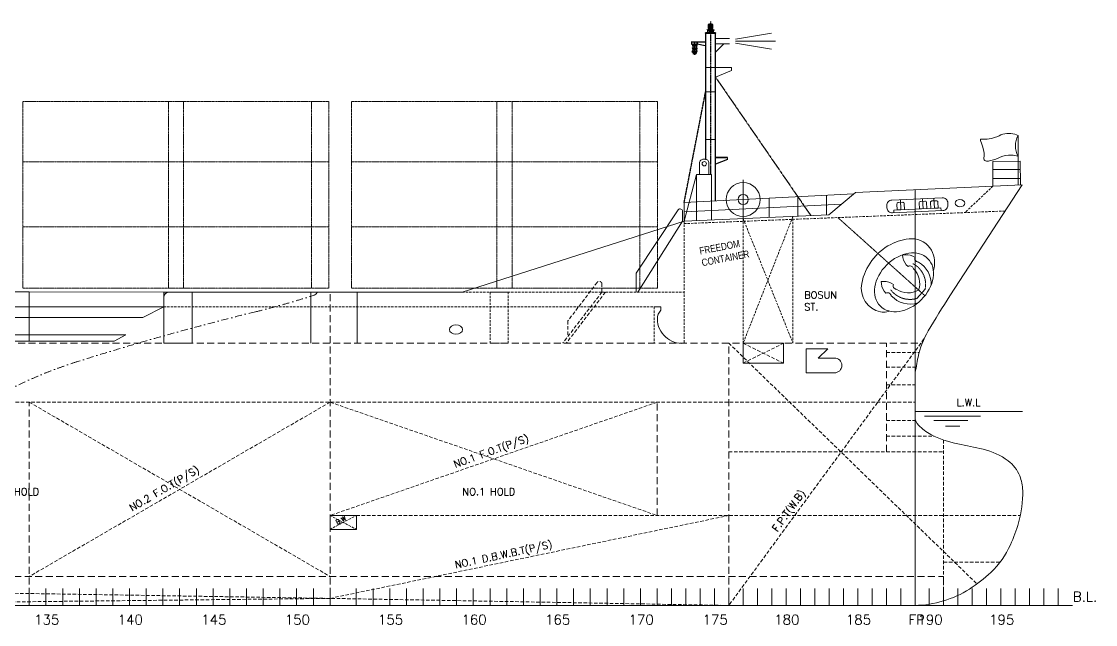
# Model space of a CAD drawing. Header units: inches. Extents: x -1413543 to -1222802, y -662286 to -549720.
# Drawn here: x -1282236 to -1223795, y -603970 to -571135 of the extents above; entities that cross this region are included whole.
import ezdxf

# ---------------------------------------------------------------- set-up
doc = ezdxf.new("R2010")
doc.units = ezdxf.units.IN
doc.header["$MEASUREMENT"] = 0
for name, pattern in [('CENTER', [2, 1.25, -0.25, 0.25, -0.25]), ('CENTER2', [1.125, 0.75, -0.125, 0.125, -0.125]), ('DASHDOTX2', [50.8, 25.4, -12.7, 0, -12.7]), ('HIDDEN', [0.375, 0.25, -0.125]), ('HIDDENX2', [19.05, 12.7, -6.35]), ('PHANTOM', [2.5, 1.25, -0.25, 0.25, -0.25, 0.25, -0.25])]:
    doc.linetypes.add(name, pattern=pattern)
doc.layers.get('0').update_dxf_attribs({"color": 1, "lineweight": 20})
for name, color, linetype, lineweight in [('DIM', 1, 'Continuous', 20), ('Girder Continunous', 3, 'Continuous', 35), ('Mast', 7, 'Continuous', 30), ('Pillar', 30, 'Continuous', 20)]:
    doc.layers.add(name, color=color, linetype=linetype, lineweight=lineweight)
doc.layers.add('Equipments', color=6, linetype='Continuous')
doc.styles.add('RS', font='romans.shx', dxfattribs={"width": 0.9})
doc.styles.get("Standard").update_dxf_attribs({"font": 'arial.ttf'})
doc.dimstyles.new('BASE SCALE 50', dxfattribs={"dimscale": 50, "dimtxt": 2, "dimasz": 2, "dimexe": 0.5, "dimexo": 0.5, "dimgap": 0.69, "dimtad": 1, "dimdec": 0, "dimrnd": 1, "dimzin": 4, "dimdsep": 46, "dimtxsty": 'RS', "dimcen": 0, "dimclrd": 1, "dimclre": 1, "dimclrt": 7, "dimadec": 0, "dimazin": 0, "dimtfac": 0.09, "dimtdec": 0, "dimtmove": 0, "dimatfit": 3, "dimfxl": 0, "dimtolj": 2, "dimarcsym": 0})

# ---------------------------------------------------------------- blocks, each defined once
blk = doc.blocks.new('vsd')
at = {"layer": 'Mast', "color": 0, "ltscale": 10}
for p, q in [((253293, 59278, 898), (253440, 59278, 898)), ((253293, 59149, 898), (253293, 59278, 898)), ((253442, 59278, 898), (253295, 59278, 898)), ((253295, 59278, 898), (253295, 59149, 898)), ((253308, 59299, 898), (253302, 59291, 898)), ((253327, 59306, 898), (253318, 59299, 898)), ((253327, 59306, 898), (253407, 59306, 898)), ((253368, 59090, 898), (253368, 59321, 898)), ((253407, 59306, 898), (253416, 59299, 898)), ((253429, 59299, 898), (253435, 59291, 898)), ((253440, 59278, 898), (253440, 59149, 898)), ((253442, 59149, 898), (253442, 59278, 898)), ((253280, 59103, 898), (253280, 59119, 898)), ((253280, 59119, 898), (253455, 59119, 898)), ((253455, 59103, 898), (253280, 59103, 898)), ((253440, 59149, 898), (253284, 59149, 898)), ((253284, 59149, 898), (253451, 59149, 898)), ((253284, 59149, 898), (253284, 59143, 898)), ((253284, 59143, 898), (253310, 59143, 898)), ((253442, 59262, 898), (253292, 59262, 898)), ((253442, 59256, 898), (253292, 59256, 898)), ((253442, 59251, 898), (253292, 59251, 898)), ((253442, 59237, 898), (253292, 59237, 898)), ((253442, 59226, 898), (253292, 59226, 898)), ((253442, 59216, 898), (253292, 59216, 898)), ((253442, 59208, 898), (253292, 59208, 898)), ((253442, 59200, 898), (253292, 59200, 898)), ((253442, 59197, 898), (253292, 59197, 898)), ((253442, 59175, 898), (253292, 59175, 898)), ((253442, 59170, 898), (253292, 59170, 898)), ((253442, 59162, 898), (253292, 59162, 898)), ((253310, 59143, 898), (253310, 59119, 898)), ((253354, 59100, 898), (253379, 59100, 898)), ((253379, 59100, 898), (253381, 59100, 898)), ((253451, 59143, 898), (253426, 59143, 898)), ((253426, 59143, 898), (253426, 59119, 898)), ((253426, 59119, 898), (253455, 59119, 898)), ((253451, 59149, 898), (253451, 59143, 898)), ((253455, 59119, 898), (253455, 59103, 898))]:
    blk.add_line(p, q, dxfattribs=at)
at = {"layer": 'Mast', "color": 0, "ltscale": 10, "elevation": 898}
for points in [[(253458, 59281), (253276, 59281), (253276, 59292), (253458, 59292)], [(253287, 59281), (253300, 59281), (253300, 59278), (253287, 59278)], [(253292, 59264), (253442, 59264), (253442, 59261), (253292, 59261)], [(253308, 59299), (253428, 59299), (253428, 59292), (253308, 59292)], [(253360, 59281), (253374, 59281), (253374, 59278), (253360, 59278)], [(253434, 59281), (253447, 59281), (253447, 59278), (253434, 59278)], [(253280, 59103), (253305, 59103), (253305, 59100), (253280, 59100)], [(253292, 59258), (253442, 59258), (253442, 59254), (253292, 59254)], [(253292, 59253), (253442, 59253), (253442, 59250), (253292, 59250)], [(253292, 59239), (253442, 59239), (253442, 59235), (253292, 59235)], [(253292, 59227), (253442, 59227), (253442, 59224), (253292, 59224)], [(253292, 59218), (253442, 59218), (253442, 59215), (253292, 59215)], [(253292, 59210), (253442, 59210), (253442, 59207), (253292, 59207)], [(253292, 59202), (253442, 59202), (253442, 59199), (253292, 59199)], [(253292, 59199), (253442, 59199), (253442, 59196), (253292, 59196)], [(253292, 59176), (253442, 59176), (253442, 59173), (253292, 59173)], [(253292, 59172), (253442, 59172), (253442, 59169), (253292, 59169)], [(253292, 59164), (253442, 59164), (253442, 59161), (253292, 59161)], [(253431, 59103), (253455, 59103), (253455, 59100), (253431, 59100)]]:
    blk.add_lwpolyline(points, close=True, dxfattribs=at)
blk = doc.blocks.new('frame23')
at = {"color": 0, "ltscale": 10}
for points in [[(436291, -60802), (436291, -60098)], [(436991, -60802), (436991, -60098)], [(437691, -60802), (437691, -60098)], [(438391, -60802), (438391, -60098)], [(439091, -60802), (439091, -60098)], [(439791, -60802), (439791, -60098)], [(440491, -60802), (440491, -60098)], [(441191, -60802), (441191, -60098)], [(441891, -60802), (441891, -60098)], [(442591, -60802), (442591, -60098)], [(443291, -60802), (443291, -60098)], [(443991, -60802), (443991, -60098)], [(444691, -60802), (444691, -60098)], [(445391, -60802), (445391, -60098)], [(446091, -60802), (446091, -60098)], [(446791, -60802), (446791, -60098)], [(447491, -60802), (447491, -60098)], [(448191, -60802), (448191, -60098)], [(448891, -60802), (448891, -60098)], [(449991, -60802), (449991, -60098)], [(450691, -60802), (450691, -60098)], [(451391, -60802), (451391, -60098)], [(452091, -60802), (452091, -60098)], [(452791, -60802), (452791, -60098)], [(453491, -60802), (453491, -60098)], [(454191, -60802), (454191, -60098)], [(454891, -60802), (454891, -60098)], [(455591, -60802), (455591, -60098)], [(456291, -60802), (456291, -60098)], [(456991, -60802), (456991, -60098)], [(457691, -60802), (457691, -60098)], [(458391, -60802), (458391, -60098)], [(459091, -60802), (459091, -60098)], [(459791, -60802), (459791, -60098)], [(460491, -60802), (460491, -60098)], [(461191, -60802), (461191, -60098)], [(461891, -60802), (461891, -60098)], [(462591, -60802), (462591, -60098)], [(463191, -60802), (463191, -60098)], [(463791, -60802), (463791, -60098)], [(464391, -60802), (464391, -60098)], [(464991, -60802), (464991, -60098)], [(465591, -60802), (465591, -60098)], [(466191, -60802), (466191, -60098)], [(466791, -60802), (466791, -60098)], [(467391, -60802), (467391, -60098)], [(467991, -60802), (467991, -60098)], [(468591, -60802), (468591, -60098)], [(469191, -60802), (469191, -60098)], [(469791, -60802), (469791, -60098)], [(470391, -60802), (470391, -60098)], [(470991, -60802), (470991, -60098)], [(471591, -60802), (471591, -60098)], [(472191, -60802), (472191, -60098)], [(472791, -60802), (472791, -60098)], [(473391, -60802), (473391, -60098)], [(473991, -60802), (473991, -60098)], [(474591, -60802), (474591, -60098)], [(475191, -60802), (475191, -60098)], [(475791, -60802), (475791, -60098)], [(476391, -60802), (476391, -60098)], [(476991, -60802), (476991, -60098)], [(477591, -60802), (477591, -60098)], [(478191, -60802), (478191, -60098)], [(478791, -60802), (478791, -60098)], [(479391, -60802), (479391, -60098)]]:
    blk.add_lwpolyline(points, dxfattribs=at)
at = {"color": 0}
blk.add_lwpolyline([(334889, -60802), (479991, -60802)], dxfattribs=at)
at = {"color": 0, "ltscale": 10, "char_height": 409.8, "attachment_point": 1}
for s, width, heights, insert in [('\\pt819.59;{\\Fromans|c0;B.L.}', 1015.64, [410], (480003, -60226)), ('\\pt819.59;{\\Fromans|c0;135}', 762.37, [0], (436496, -61192)), ('\\pt819.59;{\\Fromans|c0;140}', 762.37, [0], (439996, -61192)), ('\\pt819.59;{\\Fromans|c0;145}', 762.37, [0], (443496, -61192)), ('\\pt819.59;{\\Fromans|c0;150}', 762.37, [0], (446996, -61192)), ('\\pt819.59;{\\Fromans|c0;155}', 762.37, [0], (450896, -61192)), ('\\pt819.59;{\\Fromans|c0;160}', 762.37, [0], (454396, -61192)), ('\\pt819.59;{\\Fromans|c0;165}', 762.37, [0], (457896, -61192)), ('\\pt819.59;{\\Fromans|c0;170}', 762.37, [0], (461396, -61192)), ('\\pt819.59;{\\Fromans|c0;175}', 762.37, [0], (464496, -61192)), ('\\pt819.59;{\\Fromans|c0;180}', 762.37, [0], (467496, -61192)), ('\\pt819.59;{\\Fromans|c0;185}', 1068.52, [0], (470496, -61192)), ('\\pt819.59;{\\Fromans|c0;FP}', 706.61, [0], (473121, -61192)), ('\\pt819.59;{\\Fromans|c0;190}', 1068.52, [0], (473496, -61192)), ('\\pt819.59;{\\Fromans|c0;195}', 1068.52, [0], (476496, -61192))]:
    blk.add_mtext_dynamic_manual_height_columns(s, width=width, gutter_width=12.5, heights=heights, dxfattribs=dict(at, insert=insert))

msp = doc.modelspace()

# ---------------------------------------------------------------- linework, layer by layer
at = {"color": 0, "ltscale": 30}
for points, elevation in [([(-1244475, -572054), (-1243705, -572054)], 4219), ([(-1244475, -572345), (-1243705, -572345)], 4219), ([(-1244475, -572808), (-1244019, -572345)], 3167), ([(-1244991, -573639), (-1243607, -573639), (-1243607, -573813), (-1244475, -574162)], 1997), ([(-1245013, -577563), (-1244475, -577563)], -3481), ([(-1243827, -578650), (-1243827, -578545)], -3946)]:
    msp.add_lwpolyline(points, dxfattribs=dict(at, elevation=elevation))
for points in [[(-1243390, -572107), (-1241424, -571781)], [(-1243390, -572211), (-1241216, -572211)], [(-1243390, -572315), (-1241424, -572641)], [(-1245013, -574973), (-1244475, -574973)], [(-1227885, -580026), (-1227891, -578745), (-1229381, -578752), (-1229374, -580097)], [(-1246178, -582008), (-1245499, -579465)], [(-1245499, -581978), (-1245499, -579465), (-1244682, -579465), (-1244682, -581942)], [(-1229379, -579197), (-1227889, -579197)], [(-1229379, -579679), (-1227886, -579679)], [(-1242970, -581867), (-1242970, -579766)], [(-1233617, -602931), (-1233617, -580298)], [(-1246178, -582008), (-1246178, -580990), (-1236939, -580525)], [(-1241546, -581804), (-1241546, -580757)], [(-1240000, -581736), (-1240000, -580679)], [(-1238425, -581667), (-1238425, -580600)], [(-1234386, -581390), (-1234414, -580832)], [(-1233177, -581334), (-1233205, -580776)], [(-1232559, -581305), (-1232587, -580752)], [(-1246178, -581499), (-1237606, -581082)], [(-1234763, -581548), (-1234768, -581408), (-1233617, -581350), (-1232205, -581290), (-1232197, -581430)], [(-1372179, -585843), (-1258257, -585874)], [(-1281817, -588544), (-1281816, -585863), (-1284950, -585862), (-1284950, -586092), (-1284728, -586373), (-1284728, -588544)], [(-1266486, -585872), (-1266486, -588655)], [(-1263966, -585873), (-1263966, -588655)], [(-1233518, -586215), (-1233061, -585717)], [(-1373520, -586678), (-1274494, -586679)], [(-1370313, -588544), (-1371321, -588195), (-1276552, -588195), (-1277197, -588544), (-1370313, -588544)], [(-1233617, -592370), (-1227764, -592370)], [(-1233105, -592625), (-1230047, -592625)], [(-1232601, -592853), (-1230739, -592853)], [(-1231963, -593173), (-1231182, -593173)]]:
    msp.add_lwpolyline(points, dxfattribs=at)
at = {"color": 0, "linetype": 'CENTER', "ltscale": 10}
for points in [[(-1265508, -585657), (-1265508, -575488), (-1282161, -575488), (-1282161, -585657)], [(-1247627, -585657), (-1247627, -575488), (-1264281, -575488), (-1264281, -585657)]]:
    msp.add_lwpolyline(points, close=True, dxfattribs=at)
for points in [[(-1274243, -585657), (-1274243, -575488)], [(-1273426, -585657), (-1273426, -575488)], [(-1266464, -585657), (-1266464, -575488)], [(-1256363, -585657), (-1256363, -575488)], [(-1255545, -585657), (-1255545, -575488)], [(-1248583, -585657), (-1248583, -575488)], [(-1282161, -578778), (-1265508, -578778)], [(-1264281, -578778), (-1247627, -578778)], [(-1233068, -586075), (-1237814, -581813)], [(-1282161, -582316), (-1265508, -582316)], [(-1264281, -582316), (-1247627, -582316)]]:
    msp.add_lwpolyline(points, dxfattribs=at)
at = {"color": 0, "ltscale": 30}
for points in [[(-1228002, -580026), (-1228002, -577336), (-1228193, -577280, 0.189783), (-1229039, -577354, -0.079654), (-1229587, -577525, -0.060981), (-1230027, -577536), (-1230027, -577536, 0.297224), (-1230047, -577551, 0.18003), (-1230042, -577669, -0.031313), (-1229901, -578075, -0.112625), (-1229877, -578583, 0.401229), (-1229781, -578728, 0.111518), (-1229561, -578728, 0.057684), (-1228992, -578528, -0.134239), (-1228374, -578412, -0.056801), (-1228002, -578486, -0.056801)], [(-1258257, -585874), (-1246178, -582008), (-1238298, -581661), (-1236850, -580452), (-1227781, -580021), (-1231714, -586072, 0.010628), (-1232902, -587987, 0.082472), (-1233451, -589405, 0.016764), (-1233617, -590364), (-1233617, -592654, 0.197986), (-1233425, -593118, 0.074073), (-1232759, -593616, 0.077283), (-1231284, -594136, -0.011336), (-1229913, -594424, -0.102839), (-1228549, -595058, -0.139936), (-1227921, -595878, -0.086245), (-1227758, -596675, -0.07972), (-1227985, -598432, -0.032209), (-1228422, -599624, -0.10025), (-1229488, -601129, -0.047003), (-1230655, -602036, -0.137496), (-1233617, -602931), (-1394703, -602931)], [(-1248699, -585874), (-1246269, -582008), (-1246269, -581470, 0.705146), (-1246500, -581388), (-1248788, -584847), (-1248788, -585874)], [(-1235004, -586904), (-1235149, -586942, -0.117245), (-1235494, -586949, -0.408054), (-1236515, -585399, -0.22677), (-1234937, -583270, -0.114416), (-1233795, -582968, -0.286363), (-1232723, -583592, -0.198207), (-1232618, -584693, -0.198207)], [(-1233691, -584596, 0.105192), (-1233790, -584476, 0.302486), (-1233964, -584462), (-1233998, -584481, -0.179588), (-1234271, -583993), (-1234292, -583860), (-1234158, -583846, -0.178605), (-1233616, -583983), (-1233624, -584014, 0.302486), (-1233563, -584178, 0.105192), (-1233422, -584241)], [(-1233422, -584241, -0.279276), (-1232742, -585499, -0.279276)], [(-1233691, -584596, -0.280739), (-1233420, -585758, -3.046497)], [(-1234613, -585731, -0.105192), (-1234751, -585659, -0.302486), (-1234800, -585492), (-1234788, -585454, 0.179588), (-1235322, -585287), (-1235456, -585294), (-1235443, -585427, 0.178605), (-1235198, -585930), (-1235169, -585916, -0.302486), (-1234996, -585942, -0.105192), (-1234906, -586067)], [(-1370847, -587253), (-1275630, -587253), (-1274494, -586679), (-1274493, -586158, -0.393216), (-1274194, -585870), (-1258257, -585874)], [(-1234906, -586067, 0.29511), (-1233457, -586452, 3.046497)], [(-1234613, -585731, 0.280739), (-1233420, -585758, 3.046497)], [(-1247806, -586679), (-1247446, -586679), (-1247446, -586848, 0.188405), (-1247636, -587339, 0.435128), (-1246178, -588655, 2.292613)], [(-1239543, -590270), (-1239543, -588957), (-1238353, -588957), (-1238878, -589460), (-1238002, -589460, -1), (-1238002, -590270), (-1239543, -590270)]]:
    msp.add_lwpolyline(points, format="xyb", dxfattribs=at)
for points in [[(-1245339, -579465), (-1245339, -578849, -0.414214), (-1245118, -578628), (-1245053, -578628, -0.414214), (-1244832, -578849), (-1244832, -579465)], [(-1234877, -580858), (-1232132, -580736, -0.414214), (-1231832, -581010), (-1231827, -581129, -0.414214), (-1232101, -581429), (-1234846, -581552, -0.414214), (-1235146, -581277), (-1235151, -581159, -0.414214)], [(-1232759, -581314), (-1232359, -581296), (-1232374, -580971, 0.414214), (-1232458, -580895), (-1232697, -580905, 0.414214), (-1232774, -580989)], [(-1234586, -581399), (-1234186, -581381), (-1234201, -581056, 0.414214), (-1234284, -580979), (-1234524, -580990, 0.414214), (-1234600, -581074)], [(-1233377, -581343), (-1232977, -581325), (-1232992, -581000, 0.414214), (-1233076, -580923), (-1233315, -580934, 0.414214), (-1233392, -581018)]]:
    msp.add_lwpolyline(points, format="xyb", close=True, dxfattribs=at)
at = {"color": 0, "linetype": 'HIDDENX2', "ltscale": 10}
for points in [[(-1229374, -580097), (-1230901, -581541)], [(-1246178, -582142), (-1228713, -581455)], [(-1246178, -582008), (-1246178, -588655)], [(-1240258, -581748), (-1242970, -588655)], [(-1242970, -588655), (-1242970, -581867)], [(-1242970, -581867), (-1240258, -588655)], [(-1240258, -588655), (-1240258, -581748)], [(-1258257, -585874), (-1246178, -585874)], [(-1274494, -586679), (-1247806, -586679), (-1247806, -588655)], [(-1265444, -598787), (-1264015, -598033)], [(-1265444, -598033), (-1264015, -598787)]]:
    msp.add_lwpolyline(points, dxfattribs=at)
at = {"color": 0, "linetype": 'PHANTOM', "ltscale": 80}
for points in [[(-1233728, -584324, -0.332877), (-1233064, -585710, -0.279276)], [(-1234935, -585751, 0.309859), (-1233518, -586215, 0.29511)]]:
    msp.add_lwpolyline(points, format="xyb", dxfattribs=at)
at = {"color": 0, "linetype": 'HIDDENX2', "ltscale": 15}
msp.add_lwpolyline([(-1250655, -585874), (-1250655, -585431, 0.73201), (-1250919, -585347), (-1252503, -587437), (-1252503, -588286)], format="xyb", dxfattribs=at)
at = {"color": 0, "linetype": 'DASHDOTX2', "ltscale": 15}
msp.add_lwpolyline([(-1341648, -598493, 0.026307), (-1333969, -599357, 0.022761), (-1324586, -599489), (-1308854, -599489, 0.012229), (-1306767, -599438, 0.023644), (-1303284, -599102, 0.017109), (-1298940, -598322, 0.034042), (-1298067, -598071, -0.020984), (-1296972, -597725, 0.052995), (-1293073, -596212), (-1287239, -593414, 0.013982), (-1283610, -591547, -0.049288), (-1279188, -589653, -0.016741), (-1269503, -586944, 0.019058), (-1266321, -586038, 0.211588), (-1266136, -585872, -1.387479)], format="xyb", dxfattribs=at)
at = {"color": 0, "ltscale": 30}
for points in [[(-1274494, -588655), (-1274494, -585870), (-1272945, -585870), (-1272945, -588655)], [(-1242970, -588655), (-1242970, -589739), (-1240767, -589739), (-1240767, -588655)], [(-1265444, -598033), (-1264015, -598033), (-1264015, -598787), (-1265444, -598787)]]:
    msp.add_lwpolyline(points, close=True, dxfattribs=at)
at = {"color": 0, "linetype": 'HIDDENX2', "ltscale": 30}
for points in [[(-1265444, -602931), (-1265444, -585872)], [(-1408148, -588655), (-1233228, -588655)], [(-1243749, -602931), (-1243749, -588648)], [(-1235175, -594564), (-1235175, -588655)], [(-1281813, -602931), (-1281813, -591865)], [(-1247647, -598033), (-1247647, -591865)], [(-1394703, -600996), (-1374680, -600996), (-1372359, -601352), (-1232058, -601352), (-1232058, -602682)]]:
    msp.add_lwpolyline(points, dxfattribs=at)
at = {"color": 0, "linetype": 'HIDDENX2', "ltscale": 10}
msp.add_lwpolyline([(-1256741, -585874), (-1256741, -588655), (-1255753, -588655), (-1255753, -585874)], close=True, dxfattribs=at)
at = {"color": 0, "linetype": 'HIDDENX2', "ltscale": 15}
for points in [[(-1250655, -585874), (-1252786, -588655)], [(-1250462, -585874), (-1252593, -588655)], [(-1233130, -588423), (-1243749, -602931)], [(-1243749, -588648), (-1230249, -601759)], [(-1242970, -589739), (-1240767, -588655)], [(-1242970, -588655), (-1240767, -589739)], [(-1235175, -589163), (-1233394, -589163)], [(-1235175, -589964), (-1233556, -589964)], [(-1235175, -590926), (-1233617, -590926)], [(-1407857, -591827), (-1394780, -591827), (-1392416, -592282), (-1372018, -592282), (-1370284, -591865), (-1233617, -591865)], [(-1281813, -591865), (-1265444, -601352)], [(-1265444, -591865), (-1281813, -601352)], [(-1265444, -591865), (-1247647, -598033)], [(-1247647, -591865), (-1265444, -598033)], [(-1235175, -592853), (-1233586, -592853)], [(-1235175, -593712), (-1232570, -593712)], [(-1232058, -602682), (-1232058, -593927)], [(-1243749, -594564), (-1232058, -594564)], [(-1298311, -602016), (-1265444, -602546), (-1243749, -598033)], [(-1265444, -598033), (-1227882, -598033)], [(-1232058, -600570), (-1228983, -600570)], [(-1265444, -602546), (-1300130, -602931)], [(-1243749, -602931), (-1265444, -602546)]]:
    msp.add_lwpolyline(points, dxfattribs=at)
at = {"color": 0, "ltscale": 30}
for centre, radius in [((-1245086, -578883), 117), ((-1242970, -580829), 925), ((-1242970, -580829), 278)]:
    msp.add_circle(centre, radius, dxfattribs=at)
msp.add_arc((-1226986, -577911), 1167, 150.4869, 209.5131, dxfattribs=at)
for centre, major_axis, ratio in [((-1231172, -581027), (-266, 3), 0.728009), ((-1234215, -585338), (-1302, -1287), 0.730301), ((-1258594, -587910), (-357, 0), 0.7125)]:
    msp.add_ellipse(centre, major_axis=major_axis, ratio=ratio, dxfattribs=at)
at = {"layer": 'DIM', "color": 0, "linetype": 'Continuous', "ltscale": 0.5}
for p, q in [((-1244586, -571760), (-1244924, -571760)), ((-1244913, -571613), (-1244575, -571613)), ((-1244913, -571760), (-1244913, -571613)), ((-1244575, -571760), (-1244575, -571613))]:
    msp.add_line(p, q, dxfattribs=at)
at = {"layer": 'Girder Continunous', "color": 0}
msp.add_lwpolyline([(-1245013, -571761), (-1244475, -571759), (-1244475, -571768), (-1245013, -571770)], close=True, dxfattribs=at)
at = {"layer": 'Girder Continunous', "color": 0, "ltscale": 0.3}
msp.add_lwpolyline([(-1244935, -571613), (-1244553, -571613), (-1244553, -571604), (-1244935, -571604)], close=True, dxfattribs=at)
at = {"layer": 'Mast', "color": 0, "linetype": 'CENTER2', "ltscale": 20}
msp.add_line((-1244744, -571135, 2502), (-1244744, -579465, -5458), dxfattribs=at)
at = {"layer": 'Mast', "color": 0}
for p, q in [((-1245792, -572242), (-1245013, -572243, 3946)), ((-1245792, -572242), (-1245792, -572250)), ((-1245792, -572250), (-1245013, -572250, 3946)), ((-1245772, -572371), (-1245448, -572371)), ((-1245772, -572379), (-1245772, -572371)), ((-1245772, -572379), (-1245448, -572379)), ((-1245753, -572242), (-1245467, -572242)), ((-1245753, -572371), (-1245753, -572250)), ((-1245753, -572250), (-1245467, -572250)), ((-1245738, -572379), (-1245482, -572379)), ((-1245738, -572379), (-1245738, -572410)), ((-1245738, -572410), (-1245482, -572410)), ((-1245728, -572410), (-1245728, -572440)), ((-1245728, -572440), (-1245492, -572440)), ((-1245728, -572589), (-1245492, -572589)), ((-1245728, -572589), (-1245728, -572619)), ((-1245728, -572619), (-1245492, -572619)), ((-1245718, -572440), (-1245718, -572464)), ((-1245718, -572464), (-1245502, -572464)), ((-1245718, -572589), (-1245718, -572564)), ((-1245718, -572564), (-1245502, -572564)), ((-1245718, -572619), (-1245718, -572643)), ((-1245718, -572643), (-1245502, -572643)), ((-1245707, -572464), (-1245707, -572564)), ((-1245707, -572643), (-1245707, -572690)), ((-1245707, -572690), (-1245707, -572740)), ((-1245614, -572371), (-1245614, -572250)), ((-1245606, -572371), (-1245606, -572250)), ((-1245513, -572464), (-1245513, -572564)), ((-1245513, -572643), (-1245513, -572690)), ((-1245513, -572690), (-1245513, -572740)), ((-1245502, -572440), (-1245502, -572464)), ((-1245502, -572589), (-1245502, -572564)), ((-1245502, -572619), (-1245502, -572643)), ((-1245492, -572410), (-1245492, -572440)), ((-1245492, -572589), (-1245492, -572619)), ((-1245482, -572379), (-1245482, -572410)), ((-1245467, -572371), (-1245467, -572250)), ((-1245467, -572270), (-1245467, -572348)), ((-1245467, -572348), (-1245032, -572445, 3946)), ((-1245448, -572371), (-1245448, -572379)), ((-1245032, -572445, 3946), (-1245013, -572445, 3946)), ((-1245738, -572740), (-1245738, -572771)), ((-1245738, -572740), (-1245482, -572740)), ((-1245738, -572771), (-1245482, -572771)), ((-1245711, -572826), (-1245738, -572771)), ((-1245711, -572826), (-1245509, -572826)), ((-1245697, -572826), (-1245697, -572873)), ((-1245681, -572826), (-1245694, -572872)), ((-1245692, -572826), (-1245692, -572832)), ((-1245692, -572832), (-1245685, -572832)), ((-1245685, -572826), (-1245685, -572832)), ((-1245678, -572826), (-1245678, -572832)), ((-1245678, -572832), (-1245671, -572832)), ((-1245671, -572826), (-1245671, -572832)), ((-1245664, -572826), (-1245664, -572832)), ((-1245664, -572832), (-1245658, -572832)), ((-1245658, -572826), (-1245658, -572832)), ((-1245651, -572826), (-1245651, -572832)), ((-1245651, -572832), (-1245644, -572832)), ((-1245644, -572826), (-1245644, -572832)), ((-1245637, -572826), (-1245637, -572853)), ((-1245630, -572826), (-1245630, -572853)), ((-1245590, -572826), (-1245590, -572853)), ((-1245583, -572826), (-1245583, -572853)), ((-1245576, -572826), (-1245576, -572832)), ((-1245569, -572832), (-1245576, -572832)), ((-1245569, -572826), (-1245569, -572832)), ((-1245562, -572826), (-1245562, -572832)), ((-1245556, -572832), (-1245562, -572832)), ((-1245556, -572826), (-1245556, -572832)), ((-1245549, -572826), (-1245549, -572832)), ((-1245542, -572832), (-1245549, -572832)), ((-1245542, -572826), (-1245542, -572832)), ((-1245539, -572826), (-1245526, -572872)), ((-1245535, -572826), (-1245535, -572832)), ((-1245528, -572832), (-1245535, -572832)), ((-1245528, -572826), (-1245528, -572832)), ((-1245523, -572826), (-1245523, -572873)), ((-1245509, -572826), (-1245482, -572771)), ((-1245482, -572740), (-1245482, -572771)), ((-1243827, -578545, -2301), (-1244475, -578545, 980)), ((-1243827, -578553, -2301), (-1244475, -578553, 980)), ((-1243827, -578650, -3946), (-1244475, -578912, -5347))]:
    msp.add_line(p, q, dxfattribs=at)
at = {"layer": 'Mast', "color": 0, "linetype": 'HIDDEN'}
msp.add_line((-1245610, -572348), (-1245610, -572947), dxfattribs=at)
at = {"layer": 'Mast', "color": 0, "linetype": 'CENTER2', "ltscale": 20, "elevation": 1997}
msp.add_lwpolyline([(-1244475, -574162), (-1239286, -581705)], dxfattribs=at)
at = {"layer": 'Mast', "color": 0, "linetype": 'CENTER2', "ltscale": 20}
msp.add_lwpolyline([(-1246178, -580990), (-1245013, -574973)], dxfattribs=at)
at = {"layer": 'Mast', "color": 0}
for centre, radius, start, end in [((-1245467, -572250), 19.5, 270, 0), ((-1245013, -572250, 3946), 19.5, 180, 270), ((-1245610, -572739), 160, 237.00356, 302.99644), ((-1245610, -572657), 231, 248.72444, 291.27556), ((-1245610, -572853), 27.2, 180, 0), ((-1245610, -572853), 20.4, 180, 0)]:
    msp.add_arc(centre, radius, start, end, dxfattribs=at)
at = {"layer": 'Pillar', "color": 0}
for p, q in [((-1245013, -578651, -5000), (-1245013, -571761, 4619)), ((-1244475, -580908, -8132), (-1244475, -571768, 4619))]:
    msp.add_line(p, q, dxfattribs=at)
at = {"layer": 'Pillar', "color": 0, "linetype": 'HIDDEN'}
for p, q in [((-1244991, -578664, -5017), (-1244991, -571769, 4607)), ((-1244497, -580910, -8133), (-1244497, -571768, 4619))]:
    msp.add_line(p, q, dxfattribs=at)

# ---------------------------------------------------------------- block references
at = {"color": 0, "xscale": 1.299088075144587, "yscale": 1.299088075144587, "zscale": 1.299088075144587}
msp.add_blockref('frame23', (-1848594, -523944), dxfattribs=at)
at = {"layer": 'Equipments', "color": 0, "xscale": -1.469303823911229, "yscale": 1.469303823911229, "zscale": 1.469303823911229, "rotation": 359.9999999899974}
msp.add_blockref('vsd', (-872470, -658420, -1319), dxfattribs=at)

# ---------------------------------------------------------------- texts
at = {"color": 0, "ltscale": 30, "attachment_point": 1}
for s, width, insert, char_height, rotation in [('{\\fSwis721 BdCnOul BT|b0|i0|c0|p82;FREEDOM CONTAINER}', 3563.65, (-1245382, -583444), 389.73, 10.87992), ('{\\Fromans|c0;NO.1 F.O.T(P/S)}', 5251.64, (-1258766, -595075), 389.73, 19.88461), ('{\\Fromans|c0;NO.2 F.O.T(P/S)}', 5075.13, (-1276419, -597484), 389.73, 30.40243), ('{\\Fromans|c0;F.P.T(W.B)}', 2203, (-1241422, -598728), 389.73, 54.34278), ('{\\Fromans|c0;B.W}', 633.45, (-1265172, -598325), 250, 28.77306), ('{\\Fromans|c0;NO.1 D.B.W.B.T(P/S)}', 6794.63, (-1258691, -600540), 389.73, 12.21)]:
    msp.add_mtext_dynamic_manual_height_columns(s, width=width, gutter_width=37.5, heights=[0], dxfattribs=dict(at, insert=insert, char_height=char_height, rotation=rotation))
at = {"color": 0, "ltscale": 30, "char_height": 389.73, "attachment_point": 1}
for s, width, insert in [('{\\Fromans|c0;BOSUN\\PST.}', 1474.43, (-1239645, -585831)), ('{\\Fromans|c0;L.W.L}', 1951.78, (-1231362, -591685)), ('{\\Fromans|c0;NO.2 HOLD}', 3212.17, (-1284144, -596546)), ('{\\Fromans|c0;NO.1 HOLD}', 3491.67, (-1258243, -596546))]:
    msp.add_mtext_dynamic_manual_height_columns(s, width=width, gutter_width=37.5, heights=[0], dxfattribs=dict(at, insert=insert))

# ---------------------------------------------------------------- leaders
at = {"layer": 'DIM', "color": 0, "linetype": 'Continuous', "ltscale": 0.5}
for points in [[(-1244855, -571686, 13804), (-1244697, -571686, 13804)], [(-1244627, -571686, 13804), (-1244784, -571686, 13804)]]:
    msp.add_leader(points, dimstyle='BASE SCALE 50', override={"dimasz": 1, "dimclrd": 0}, dxfattribs=at)

doc.saveas('drawing.dxf')
